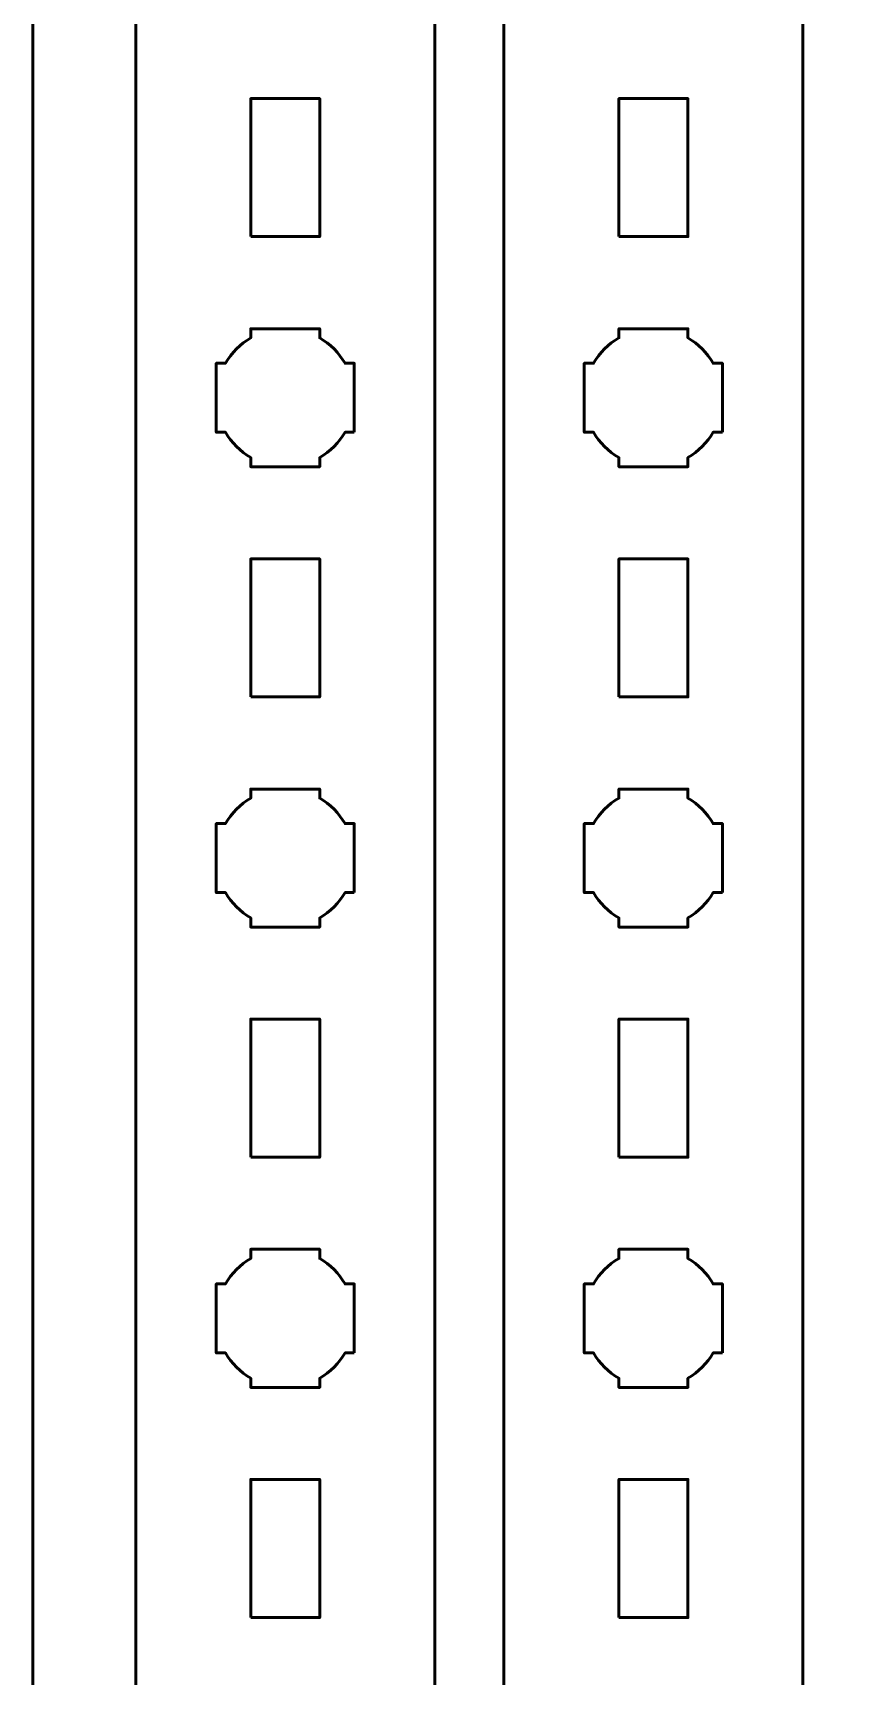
# Model space of a CAD drawing. Header units: centimetres. Extents: x -21 to 0, y -29.7 to 0.
# Drawn here: x -21 to -17.45, y -24.33 to -17.19 of the extents above; entities that cross this region are included whole.
import ezdxf

# ---------------------------------------------------------------- set-up
doc = ezdxf.new("R2010")
doc.units = ezdxf.units.CM
doc.header["$MEASUREMENT"] = 0
doc.layers.add('Layer 1', color=7, linetype='Continuous')

msp = doc.modelspace()

# ---------------------------------------------------------------- linework, layer by layer
at = {"layer": 'Layer 1', "color": 1, "lineweight": 53}
msp.add_open_spline([(-21.00003, -29.19995), (-21.00003, -29.19995), (-21.00003, -5.29992), (-21.00003, -5.29992), (-21.00003, -5.29992), (-21.00003, -5.21709), (-20.93286, -5.14992), (-20.85003, -5.14992), (-20.85003, -5.14992), (-20.7672, -5.14992), (-20.70003, -5.08275), (-20.70003, -4.99992), (-20.70003, -4.99992), (-20.70003, -4.91709), (-20.7672, -4.84992), (-20.85003, -4.84992), (-20.85003, -4.84992), (-20.93286, -4.84992), (-21.00003, -4.78275), (-21.00003, -4.69992), (-21.00003, -4.69992), (-21.00003, -4.61709), (-20.93286, -4.54992), (-20.85003, -4.54992), (-20.85003, -4.54992), (-20.7672, -4.54992), (-20.70003, -4.48275), (-20.70003, -4.39992), (-20.70003, -4.39992), (-20.70003, -4.31709), (-20.7672, -4.24992), (-20.85003, -4.24992), (-20.85003, -4.24992), (-20.93286, -4.24992), (-21.00003, -4.18275), (-21.00003, -4.09992), (-21.00003, -4.09992), (-21.00003, -4.01709), (-20.93286, -3.94992), (-20.85003, -3.94992), (-20.85003, -3.94992), (-20.7672, -3.94992), (-20.70003, -3.88275), (-20.70003, -3.79992), (-20.70003, -3.79992), (-20.70003, -3.71709), (-20.7672, -3.64992), (-20.85003, -3.64992), (-20.85003, -3.64992), (-20.93286, -3.64992), (-21.00003, -3.58275), (-21.00003, -3.49992), (-21.00003, -3.49992), (-21.00003, -3.41709), (-20.93286, -3.34992), (-20.85003, -3.34992), (-20.85003, -3.34992), (-20.7672, -3.34992), (-20.70003, -3.28275), (-20.70003, -3.19992), (-20.70003, -3.19992), (-20.70003, -3.11709), (-20.7672, -3.04992), (-20.85003, -3.04992), (-20.85003, -3.04992), (-20.93286, -3.04992), (-21.00003, -2.98275), (-21.00003, -2.89992), (-21.00003, -2.89992), (-21.00003, -2.81709), (-20.93286, -2.74992), (-20.85003, -2.74992), (-20.85003, -2.74992), (-20.7672, -2.74992), (-20.70003, -2.68275), (-20.70003, -2.59992), (-20.70003, -2.59992), (-20.70003, -2.51709), (-20.7672, -2.44992), (-20.85003, -2.44992), (-20.85003, -2.44992), (-20.93286, -2.44992), (-21.00003, -2.38275), (-21.00003, -2.29992), (-21.00003, -2.29992), (-21.00003, -2.21709), (-20.93286, -2.14992), (-20.85003, -2.14992), (-20.85003, -2.14992), (-20.7672, -2.14992), (-20.70003, -2.08275), (-20.70003, -1.99992), (-20.70003, -1.99992), (-20.70003, -1.91709), (-20.7672, -1.84992), (-20.85003, -1.84992), (-20.85003, -1.84992), (-20.93286, -1.84992), (-21.00003, -1.78275), (-21.00003, -1.69992), (-21.00003, -1.69992), (-21.00003, -1.61709), (-20.93286, -1.54992), (-20.85003, -1.54992), (-20.85003, -1.54992), (-20.7672, -1.54992), (-20.70003, -1.48275), (-20.70003, -1.39992), (-20.70003, -1.39992), (-20.70003, -1.31709), (-20.7672, -1.24992), (-20.85003, -1.24992), (-20.85003, -1.24992), (-20.93286, -1.24992), (-21.00003, -1.18275), (-21.00003, -1.09992), (-21.00003, -1.09992), (-21.00003, -1.09992), (-21.00003, -0.49992), (-21.00003, -0.49992), (-21.00003, -0.49992), (-21.00003, -0.22295), (-20.77694, 0.00004), (-20.49994, 0.00004), (-20.49994, 0.00004), (-20.49994, 0.00004), (-0.50008, 0.00004), (-0.50008, 0.00004), (-0.50008, 0.00004), (-0.22294, 0.00004), (0.00002, -0.22295), (0.00002, -0.49992), (0.00002, -0.49992), (0.00002, -0.49992), (0.00002, -29.19995), (0.00002, -29.19995), (0.00002, -29.19995), (0.00002, -29.47695), (-0.22294, -29.70004), (-0.50008, -29.70004), (-0.50008, -29.70004), (-0.50008, -29.70004), (-20.49994, -29.70004), (-20.49994, -29.70004), (-20.49994, -29.70004), (-20.77694, -29.70004), (-21.00003, -29.47695), (-21.00003, -29.19995)], degree=3, knots=[0, 0, 0, 0, 0.027027, 0.027027, 0.027027, 0.027027, 0.0540541, 0.0540541, 0.0540541, 0.0540541, 0.0810811, 0.0810811, 0.0810811, 0.0810811, 0.1081081, 0.1081081, 0.1081081, 0.1081081, 0.1351351, 0.1351351, 0.1351351, 0.1351351, 0.1621622, 0.1621622, 0.1621622, 0.1621622, 0.1891892, 0.1891892, 0.1891892, 0.1891892, 0.2162162, 0.2162162, 0.2162162, 0.2162162, 0.2432432, 0.2432432, 0.2432432, 0.2432432, 0.2702703, 0.2702703, 0.2702703, 0.2702703, 0.2972973, 0.2972973, 0.2972973, 0.2972973, 0.3243243, 0.3243243, 0.3243243, 0.3243243, 0.3513514, 0.3513514, 0.3513514, 0.3513514, 0.3783784, 0.3783784, 0.3783784, 0.3783784, 0.4054054, 0.4054054, 0.4054054, 0.4054054, 0.4324324, 0.4324324, 0.4324324, 0.4324324, 0.4594595, 0.4594595, 0.4594595, 0.4594595, 0.4864865, 0.4864865, 0.4864865, 0.4864865, 0.5135135, 0.5135135, 0.5135135, 0.5135135, 0.5405405, 0.5405405, 0.5405405, 0.5405405, 0.5675676, 0.5675676, 0.5675676, 0.5675676, 0.5945946, 0.5945946, 0.5945946, 0.5945946, 0.6216216, 0.6216216, 0.6216216, 0.6216216, 0.6486486, 0.6486486, 0.6486486, 0.6486486, 0.6756757, 0.6756757, 0.6756757, 0.6756757, 0.7027027, 0.7027027, 0.7027027, 0.7027027, 0.7297297, 0.7297297, 0.7297297, 0.7297297, 0.7567568, 0.7567568, 0.7567568, 0.7567568, 0.7837838, 0.7837838, 0.7837838, 0.7837838, 0.8108108, 0.8108108, 0.8108108, 0.8108108, 0.8378378, 0.8378378, 0.8378378, 0.8378378, 0.8648649, 0.8648649, 0.8648649, 0.8648649, 0.8918919, 0.8918919, 0.8918919, 0.8918919, 0.9189189, 0.9189189, 0.9189189, 0.9189189, 0.9459459, 0.9459459, 0.9459459, 0.9459459, 0.972973, 0.972973, 0.972973, 0.972973, 1, 1, 1, 1], dxfattribs=at)
at = {"layer": 'Layer 1', "color": 3, "lineweight": 53}
for points in [[(-20.55301, -26.92062), (-20.55301, -26.92062), (-20.55301, -16.62064), (-20.55301, -16.62064), (-20.55301, -16.62064), (-20.55301, -16.34364), (-20.32992, -16.12068), (-20.05292, -16.12068), (-20.05292, -16.12068), (-20.05292, -16.12068), (-19.75291, -16.12068), (-19.75291, -16.12068), (-19.75291, -16.12068), (-19.47595, -16.12068), (-19.25299, -16.34364), (-19.25299, -16.62064), (-19.25299, -16.62064), (-19.25299, -16.62064), (-19.25299, -26.92062), (-19.25299, -26.92062), (-19.25299, -26.92062), (-19.25299, -27.19762), (-19.47595, -27.42072), (-19.75291, -27.42072), (-19.75291, -27.42072), (-19.75291, -27.42072), (-20.05292, -27.42072), (-20.05292, -27.42072), (-20.05292, -27.42072), (-20.32992, -27.42072), (-20.55301, -27.19762), (-20.55301, -26.92062)], [(-18.95301, -26.92062), (-18.95301, -26.92062), (-18.95301, -16.62064), (-18.95301, -16.62064), (-18.95301, -16.62064), (-18.95301, -16.34364), (-18.72992, -16.12068), (-18.45292, -16.12068), (-18.45292, -16.12068), (-18.45292, -16.12068), (-18.15291, -16.12068), (-18.15291, -16.12068), (-18.15291, -16.12068), (-17.87595, -16.12068), (-17.65299, -16.34364), (-17.65299, -16.62064), (-17.65299, -16.62064), (-17.65299, -16.62064), (-17.65299, -26.92062), (-17.65299, -26.92062), (-17.65299, -26.92062), (-17.65299, -27.19762), (-17.87595, -27.42072), (-18.15291, -27.42072), (-18.15291, -27.42072), (-18.15291, -27.42072), (-18.45292, -27.42072), (-18.45292, -27.42072), (-18.45292, -27.42072), (-18.72992, -27.42072), (-18.95301, -27.19762), (-18.95301, -26.92062)]]:
    msp.add_open_spline(points, degree=3, knots=[0, 0, 0, 0, 0.125, 0.125, 0.125, 0.125, 0.25, 0.25, 0.25, 0.25, 0.375, 0.375, 0.375, 0.375, 0.5, 0.5, 0.5, 0.5, 0.625, 0.625, 0.625, 0.625, 0.75, 0.75, 0.75, 0.75, 0.875, 0.875, 0.875, 0.875, 1, 1, 1, 1], dxfattribs=at)
at = {"layer": 'Layer 1', "lineweight": 53}
for points, knots in [([(-20.05292, -18.07073), (-20.05292, -18.07073), (-20.05292, -17.47073), (-20.05292, -17.47073), (-20.05292, -17.47073), (-20.05292, -17.47073), (-19.75291, -17.47073), (-19.75291, -17.47073), (-19.75291, -17.47073), (-19.75291, -17.47073), (-19.75291, -18.07073), (-19.75291, -18.07073), (-19.75291, -18.07073), (-19.75291, -18.07073), (-20.05292, -18.07073), (-20.05292, -18.07073)], [0, 0, 0, 0, 0.25, 0.25, 0.25, 0.25, 0.5, 0.5, 0.5, 0.5, 0.75, 0.75, 0.75, 0.75, 1, 1, 1, 1]), ([(-18.45292, -18.07073), (-18.45292, -18.07073), (-18.45292, -17.47073), (-18.45292, -17.47073), (-18.45292, -17.47073), (-18.45292, -17.47073), (-18.15291, -17.47073), (-18.15291, -17.47073), (-18.15291, -17.47073), (-18.15291, -17.47073), (-18.15291, -18.07073), (-18.15291, -18.07073), (-18.15291, -18.07073), (-18.15291, -18.07073), (-18.45292, -18.07073), (-18.45292, -18.07073)], [0, 0, 0, 0, 0.25, 0.25, 0.25, 0.25, 0.5, 0.5, 0.5, 0.5, 0.75, 0.75, 0.75, 0.75, 1, 1, 1, 1]), ([(-19.60298, -18.92071), (-19.60298, -18.92071), (-19.64309, -18.92071), (-19.64309, -18.92071), (-19.64309, -18.92071), (-19.66941, -18.96619), (-19.70744, -19.00422), (-19.75291, -19.03053), (-19.75291, -19.03053), (-19.75291, -19.03053), (-19.75291, -19.07064), (-19.75291, -19.07064), (-19.75291, -19.07064), (-19.75291, -19.07064), (-19.90299, -19.07064), (-19.90299, -19.07064), (-19.90299, -19.07064), (-19.90299, -19.07064), (-20.05292, -19.07064), (-20.05292, -19.07064), (-20.05292, -19.07064), (-20.05292, -19.07064), (-20.05292, -19.03053), (-20.05292, -19.03053), (-20.05292, -19.03053), (-20.09853, -19.00422), (-20.13645, -18.96619), (-20.16277, -18.92071), (-20.16277, -18.92071), (-20.16277, -18.92071), (-20.20299, -18.92071), (-20.20299, -18.92071), (-20.20299, -18.92071), (-20.20299, -18.92071), (-20.20299, -18.77064), (-20.20299, -18.77064), (-20.20299, -18.77064), (-20.20299, -18.77064), (-20.20299, -18.62071), (-20.20299, -18.62071), (-20.20299, -18.62071), (-20.20299, -18.62071), (-20.16277, -18.62071), (-20.16277, -18.62071), (-20.16277, -18.62071), (-20.13645, -18.5751), (-20.09853, -18.53721), (-20.05292, -18.51089), (-20.05292, -18.51089), (-20.05292, -18.51089), (-20.05292, -18.47064), (-20.05292, -18.47064), (-20.05292, -18.47064), (-20.05292, -18.47064), (-19.90299, -18.47064), (-19.90299, -18.47064), (-19.90299, -18.47064), (-19.90299, -18.47064), (-19.75291, -18.47064), (-19.75291, -18.47064), (-19.75291, -18.47064), (-19.75291, -18.47064), (-19.75291, -18.51089), (-19.75291, -18.51089), (-19.75291, -18.51089), (-19.70744, -18.53721), (-19.66941, -18.5751), (-19.64309, -18.62071), (-19.64309, -18.62071), (-19.64309, -18.62071), (-19.60298, -18.62071), (-19.60298, -18.62071), (-19.60298, -18.62071), (-19.60298, -18.62071), (-19.60298, -18.77064), (-19.60298, -18.77064), (-19.60298, -18.77064), (-19.60298, -18.77064), (-19.60298, -18.92071), (-19.60298, -18.92071)], [0, 0, 0, 0, 0.05, 0.05, 0.05, 0.05, 0.1, 0.1, 0.1, 0.1, 0.15, 0.15, 0.15, 0.15, 0.2, 0.2, 0.2, 0.2, 0.25, 0.25, 0.25, 0.25, 0.3, 0.3, 0.3, 0.3, 0.35, 0.35, 0.35, 0.35, 0.4, 0.4, 0.4, 0.4, 0.45, 0.45, 0.45, 0.45, 0.5, 0.5, 0.5, 0.5, 0.55, 0.55, 0.55, 0.55, 0.6, 0.6, 0.6, 0.6, 0.65, 0.65, 0.65, 0.65, 0.7, 0.7, 0.7, 0.7, 0.75, 0.75, 0.75, 0.75, 0.8, 0.8, 0.8, 0.8, 0.85, 0.85, 0.85, 0.85, 0.9, 0.9, 0.9, 0.9, 0.95, 0.95, 0.95, 0.95, 1, 1, 1, 1]), ([(-18.00298, -18.92071), (-18.00298, -18.92071), (-18.04309, -18.92071), (-18.04309, -18.92071), (-18.04309, -18.92071), (-18.06941, -18.96619), (-18.10744, -19.00422), (-18.15291, -19.03053), (-18.15291, -19.03053), (-18.15291, -19.03053), (-18.15291, -19.07064), (-18.15291, -19.07064), (-18.15291, -19.07064), (-18.15291, -19.07064), (-18.30299, -19.07064), (-18.30299, -19.07064), (-18.30299, -19.07064), (-18.30299, -19.07064), (-18.45292, -19.07064), (-18.45292, -19.07064), (-18.45292, -19.07064), (-18.45292, -19.07064), (-18.45292, -19.03053), (-18.45292, -19.03053), (-18.45292, -19.03053), (-18.49853, -19.00422), (-18.53645, -18.96619), (-18.56277, -18.92071), (-18.56277, -18.92071), (-18.56277, -18.92071), (-18.60299, -18.92071), (-18.60299, -18.92071), (-18.60299, -18.92071), (-18.60299, -18.92071), (-18.60299, -18.77064), (-18.60299, -18.77064), (-18.60299, -18.77064), (-18.60299, -18.77064), (-18.60299, -18.62071), (-18.60299, -18.62071), (-18.60299, -18.62071), (-18.60299, -18.62071), (-18.56277, -18.62071), (-18.56277, -18.62071), (-18.56277, -18.62071), (-18.53645, -18.5751), (-18.49853, -18.53721), (-18.45292, -18.51089), (-18.45292, -18.51089), (-18.45292, -18.51089), (-18.45292, -18.47064), (-18.45292, -18.47064), (-18.45292, -18.47064), (-18.45292, -18.47064), (-18.30299, -18.47064), (-18.30299, -18.47064), (-18.30299, -18.47064), (-18.30299, -18.47064), (-18.15291, -18.47064), (-18.15291, -18.47064), (-18.15291, -18.47064), (-18.15291, -18.47064), (-18.15291, -18.51089), (-18.15291, -18.51089), (-18.15291, -18.51089), (-18.10744, -18.53721), (-18.06941, -18.5751), (-18.04309, -18.62071), (-18.04309, -18.62071), (-18.04309, -18.62071), (-18.00298, -18.62071), (-18.00298, -18.62071), (-18.00298, -18.62071), (-18.00298, -18.62071), (-18.00298, -18.77064), (-18.00298, -18.77064), (-18.00298, -18.77064), (-18.00298, -18.77064), (-18.00298, -18.92071), (-18.00298, -18.92071)], [0, 0, 0, 0, 0.05, 0.05, 0.05, 0.05, 0.1, 0.1, 0.1, 0.1, 0.15, 0.15, 0.15, 0.15, 0.2, 0.2, 0.2, 0.2, 0.25, 0.25, 0.25, 0.25, 0.3, 0.3, 0.3, 0.3, 0.35, 0.35, 0.35, 0.35, 0.4, 0.4, 0.4, 0.4, 0.45, 0.45, 0.45, 0.45, 0.5, 0.5, 0.5, 0.5, 0.55, 0.55, 0.55, 0.55, 0.6, 0.6, 0.6, 0.6, 0.65, 0.65, 0.65, 0.65, 0.7, 0.7, 0.7, 0.7, 0.75, 0.75, 0.75, 0.75, 0.8, 0.8, 0.8, 0.8, 0.85, 0.85, 0.85, 0.85, 0.9, 0.9, 0.9, 0.9, 0.95, 0.95, 0.95, 0.95, 1, 1, 1, 1]), ([(-20.05292, -20.07066), (-20.05292, -20.07066), (-20.05292, -19.47066), (-20.05292, -19.47066), (-20.05292, -19.47066), (-20.05292, -19.47066), (-19.75291, -19.47066), (-19.75291, -19.47066), (-19.75291, -19.47066), (-19.75291, -19.47066), (-19.75291, -20.07066), (-19.75291, -20.07066), (-19.75291, -20.07066), (-19.75291, -20.07066), (-20.05292, -20.07066), (-20.05292, -20.07066)], [0, 0, 0, 0, 0.25, 0.25, 0.25, 0.25, 0.5, 0.5, 0.5, 0.5, 0.75, 0.75, 0.75, 0.75, 1, 1, 1, 1]), ([(-18.45292, -20.07066), (-18.45292, -20.07066), (-18.45292, -19.47066), (-18.45292, -19.47066), (-18.45292, -19.47066), (-18.45292, -19.47066), (-18.15291, -19.47066), (-18.15291, -19.47066), (-18.15291, -19.47066), (-18.15291, -19.47066), (-18.15291, -20.07066), (-18.15291, -20.07066), (-18.15291, -20.07066), (-18.15291, -20.07066), (-18.45292, -20.07066), (-18.45292, -20.07066)], [0, 0, 0, 0, 0.25, 0.25, 0.25, 0.25, 0.5, 0.5, 0.5, 0.5, 0.75, 0.75, 0.75, 0.75, 1, 1, 1, 1]), ([(-19.60298, -20.92065), (-19.60298, -20.92065), (-19.64309, -20.92065), (-19.64309, -20.92065), (-19.64309, -20.92065), (-19.66941, -20.96626), (-19.70744, -21.00415), (-19.75291, -21.03047), (-19.75291, -21.03047), (-19.75291, -21.03047), (-19.75291, -21.07072), (-19.75291, -21.07072), (-19.75291, -21.07072), (-19.75291, -21.07072), (-19.90299, -21.07072), (-19.90299, -21.07072), (-19.90299, -21.07072), (-19.90299, -21.07072), (-20.05292, -21.07072), (-20.05292, -21.07072), (-20.05292, -21.07072), (-20.05292, -21.07072), (-20.05292, -21.03047), (-20.05292, -21.03047), (-20.05292, -21.03047), (-20.09853, -21.00415), (-20.13645, -20.96626), (-20.16277, -20.92065), (-20.16277, -20.92065), (-20.16277, -20.92065), (-20.20299, -20.92065), (-20.20299, -20.92065), (-20.20299, -20.92065), (-20.20299, -20.92065), (-20.20299, -20.77072), (-20.20299, -20.77072), (-20.20299, -20.77072), (-20.20299, -20.77072), (-20.20299, -20.62064), (-20.20299, -20.62064), (-20.20299, -20.62064), (-20.20299, -20.62064), (-20.16277, -20.62064), (-20.16277, -20.62064), (-20.16277, -20.62064), (-20.13645, -20.57517), (-20.09853, -20.53714), (-20.05292, -20.51082), (-20.05292, -20.51082), (-20.05292, -20.51082), (-20.05292, -20.47071), (-20.05292, -20.47071), (-20.05292, -20.47071), (-20.05292, -20.47071), (-19.90299, -20.47071), (-19.90299, -20.47071), (-19.90299, -20.47071), (-19.90299, -20.47071), (-19.75291, -20.47071), (-19.75291, -20.47071), (-19.75291, -20.47071), (-19.75291, -20.47071), (-19.75291, -20.51082), (-19.75291, -20.51082), (-19.75291, -20.51082), (-19.70744, -20.53714), (-19.66941, -20.57517), (-19.64309, -20.62064), (-19.64309, -20.62064), (-19.64309, -20.62064), (-19.60298, -20.62064), (-19.60298, -20.62064), (-19.60298, -20.62064), (-19.60298, -20.62064), (-19.60298, -20.77072), (-19.60298, -20.77072), (-19.60298, -20.77072), (-19.60298, -20.77072), (-19.60298, -20.92065), (-19.60298, -20.92065)], [0, 0, 0, 0, 0.05, 0.05, 0.05, 0.05, 0.1, 0.1, 0.1, 0.1, 0.15, 0.15, 0.15, 0.15, 0.2, 0.2, 0.2, 0.2, 0.25, 0.25, 0.25, 0.25, 0.3, 0.3, 0.3, 0.3, 0.35, 0.35, 0.35, 0.35, 0.4, 0.4, 0.4, 0.4, 0.45, 0.45, 0.45, 0.45, 0.5, 0.5, 0.5, 0.5, 0.55, 0.55, 0.55, 0.55, 0.6, 0.6, 0.6, 0.6, 0.65, 0.65, 0.65, 0.65, 0.7, 0.7, 0.7, 0.7, 0.75, 0.75, 0.75, 0.75, 0.8, 0.8, 0.8, 0.8, 0.85, 0.85, 0.85, 0.85, 0.9, 0.9, 0.9, 0.9, 0.95, 0.95, 0.95, 0.95, 1, 1, 1, 1]), ([(-18.00298, -20.92065), (-18.00298, -20.92065), (-18.04309, -20.92065), (-18.04309, -20.92065), (-18.04309, -20.92065), (-18.06941, -20.96626), (-18.10744, -21.00415), (-18.15291, -21.03047), (-18.15291, -21.03047), (-18.15291, -21.03047), (-18.15291, -21.07072), (-18.15291, -21.07072), (-18.15291, -21.07072), (-18.15291, -21.07072), (-18.30299, -21.07072), (-18.30299, -21.07072), (-18.30299, -21.07072), (-18.30299, -21.07072), (-18.45292, -21.07072), (-18.45292, -21.07072), (-18.45292, -21.07072), (-18.45292, -21.07072), (-18.45292, -21.03047), (-18.45292, -21.03047), (-18.45292, -21.03047), (-18.49853, -21.00415), (-18.53645, -20.96626), (-18.56277, -20.92065), (-18.56277, -20.92065), (-18.56277, -20.92065), (-18.60299, -20.92065), (-18.60299, -20.92065), (-18.60299, -20.92065), (-18.60299, -20.92065), (-18.60299, -20.77072), (-18.60299, -20.77072), (-18.60299, -20.77072), (-18.60299, -20.77072), (-18.60299, -20.62064), (-18.60299, -20.62064), (-18.60299, -20.62064), (-18.60299, -20.62064), (-18.56277, -20.62064), (-18.56277, -20.62064), (-18.56277, -20.62064), (-18.53645, -20.57517), (-18.49853, -20.53714), (-18.45292, -20.51082), (-18.45292, -20.51082), (-18.45292, -20.51082), (-18.45292, -20.47071), (-18.45292, -20.47071), (-18.45292, -20.47071), (-18.45292, -20.47071), (-18.30299, -20.47071), (-18.30299, -20.47071), (-18.30299, -20.47071), (-18.30299, -20.47071), (-18.15291, -20.47071), (-18.15291, -20.47071), (-18.15291, -20.47071), (-18.15291, -20.47071), (-18.15291, -20.51082), (-18.15291, -20.51082), (-18.15291, -20.51082), (-18.10744, -20.53714), (-18.06941, -20.57517), (-18.04309, -20.62064), (-18.04309, -20.62064), (-18.04309, -20.62064), (-18.00298, -20.62064), (-18.00298, -20.62064), (-18.00298, -20.62064), (-18.00298, -20.62064), (-18.00298, -20.77072), (-18.00298, -20.77072), (-18.00298, -20.77072), (-18.00298, -20.77072), (-18.00298, -20.92065), (-18.00298, -20.92065)], [0, 0, 0, 0, 0.05, 0.05, 0.05, 0.05, 0.1, 0.1, 0.1, 0.1, 0.15, 0.15, 0.15, 0.15, 0.2, 0.2, 0.2, 0.2, 0.25, 0.25, 0.25, 0.25, 0.3, 0.3, 0.3, 0.3, 0.35, 0.35, 0.35, 0.35, 0.4, 0.4, 0.4, 0.4, 0.45, 0.45, 0.45, 0.45, 0.5, 0.5, 0.5, 0.5, 0.55, 0.55, 0.55, 0.55, 0.6, 0.6, 0.6, 0.6, 0.65, 0.65, 0.65, 0.65, 0.7, 0.7, 0.7, 0.7, 0.75, 0.75, 0.75, 0.75, 0.8, 0.8, 0.8, 0.8, 0.85, 0.85, 0.85, 0.85, 0.9, 0.9, 0.9, 0.9, 0.95, 0.95, 0.95, 0.95, 1, 1, 1, 1]), ([(-20.05292, -22.07063), (-20.05292, -22.07063), (-20.05292, -21.47063), (-20.05292, -21.47063), (-20.05292, -21.47063), (-20.05292, -21.47063), (-19.75291, -21.47063), (-19.75291, -21.47063), (-19.75291, -21.47063), (-19.75291, -21.47063), (-19.75291, -22.07063), (-19.75291, -22.07063), (-19.75291, -22.07063), (-19.75291, -22.07063), (-20.05292, -22.07063), (-20.05292, -22.07063)], [0, 0, 0, 0, 0.25, 0.25, 0.25, 0.25, 0.5, 0.5, 0.5, 0.5, 0.75, 0.75, 0.75, 0.75, 1, 1, 1, 1]), ([(-18.45292, -22.07063), (-18.45292, -22.07063), (-18.45292, -21.47063), (-18.45292, -21.47063), (-18.45292, -21.47063), (-18.45292, -21.47063), (-18.15291, -21.47063), (-18.15291, -21.47063), (-18.15291, -21.47063), (-18.15291, -21.47063), (-18.15291, -22.07063), (-18.15291, -22.07063), (-18.15291, -22.07063), (-18.15291, -22.07063), (-18.45292, -22.07063), (-18.45292, -22.07063)], [0, 0, 0, 0, 0.25, 0.25, 0.25, 0.25, 0.5, 0.5, 0.5, 0.5, 0.75, 0.75, 0.75, 0.75, 1, 1, 1, 1]), ([(-19.60298, -22.92076), (-19.60298, -22.92076), (-19.64309, -22.92076), (-19.64309, -22.92076), (-19.64309, -22.92076), (-19.66941, -22.96623), (-19.70744, -23.00412), (-19.75291, -23.03058), (-19.75291, -23.03058), (-19.75291, -23.03058), (-19.75291, -23.07069), (-19.75291, -23.07069), (-19.75291, -23.07069), (-19.75291, -23.07069), (-19.90299, -23.07069), (-19.90299, -23.07069), (-19.90299, -23.07069), (-19.90299, -23.07069), (-20.05292, -23.07069), (-20.05292, -23.07069), (-20.05292, -23.07069), (-20.05292, -23.07069), (-20.05292, -23.03058), (-20.05292, -23.03058), (-20.05292, -23.03058), (-20.09853, -23.00412), (-20.13645, -22.96623), (-20.16277, -22.92076), (-20.16277, -22.92076), (-20.16277, -22.92076), (-20.20299, -22.92076), (-20.20299, -22.92076), (-20.20299, -22.92076), (-20.20299, -22.92076), (-20.20299, -22.77068), (-20.20299, -22.77068), (-20.20299, -22.77068), (-20.20299, -22.77068), (-20.20299, -22.62075), (-20.20299, -22.62075), (-20.20299, -22.62075), (-20.20299, -22.62075), (-20.16277, -22.62075), (-20.16277, -22.62075), (-20.16277, -22.62075), (-20.13645, -22.57514), (-20.09853, -22.53722), (-20.05292, -22.5109), (-20.05292, -22.5109), (-20.05292, -22.5109), (-20.05292, -22.47068), (-20.05292, -22.47068), (-20.05292, -22.47068), (-20.05292, -22.47068), (-19.90299, -22.47068), (-19.90299, -22.47068), (-19.90299, -22.47068), (-19.90299, -22.47068), (-19.75291, -22.47068), (-19.75291, -22.47068), (-19.75291, -22.47068), (-19.75291, -22.47068), (-19.75291, -22.5109), (-19.75291, -22.5109), (-19.75291, -22.5109), (-19.70744, -22.53722), (-19.66941, -22.57514), (-19.64309, -22.62075), (-19.64309, -22.62075), (-19.64309, -22.62075), (-19.60298, -22.62075), (-19.60298, -22.62075), (-19.60298, -22.62075), (-19.60298, -22.62075), (-19.60298, -22.77068), (-19.60298, -22.77068), (-19.60298, -22.77068), (-19.60298, -22.77068), (-19.60298, -22.92076), (-19.60298, -22.92076)], [0, 0, 0, 0, 0.05, 0.05, 0.05, 0.05, 0.1, 0.1, 0.1, 0.1, 0.15, 0.15, 0.15, 0.15, 0.2, 0.2, 0.2, 0.2, 0.25, 0.25, 0.25, 0.25, 0.3, 0.3, 0.3, 0.3, 0.35, 0.35, 0.35, 0.35, 0.4, 0.4, 0.4, 0.4, 0.45, 0.45, 0.45, 0.45, 0.5, 0.5, 0.5, 0.5, 0.55, 0.55, 0.55, 0.55, 0.6, 0.6, 0.6, 0.6, 0.65, 0.65, 0.65, 0.65, 0.7, 0.7, 0.7, 0.7, 0.75, 0.75, 0.75, 0.75, 0.8, 0.8, 0.8, 0.8, 0.85, 0.85, 0.85, 0.85, 0.9, 0.9, 0.9, 0.9, 0.95, 0.95, 0.95, 0.95, 1, 1, 1, 1]), ([(-18.00298, -22.92076), (-18.00298, -22.92076), (-18.04309, -22.92076), (-18.04309, -22.92076), (-18.04309, -22.92076), (-18.06941, -22.96623), (-18.10744, -23.00412), (-18.15291, -23.03058), (-18.15291, -23.03058), (-18.15291, -23.03058), (-18.15291, -23.07069), (-18.15291, -23.07069), (-18.15291, -23.07069), (-18.15291, -23.07069), (-18.30299, -23.07069), (-18.30299, -23.07069), (-18.30299, -23.07069), (-18.30299, -23.07069), (-18.45292, -23.07069), (-18.45292, -23.07069), (-18.45292, -23.07069), (-18.45292, -23.07069), (-18.45292, -23.03058), (-18.45292, -23.03058), (-18.45292, -23.03058), (-18.49853, -23.00412), (-18.53645, -22.96623), (-18.56277, -22.92076), (-18.56277, -22.92076), (-18.56277, -22.92076), (-18.60299, -22.92076), (-18.60299, -22.92076), (-18.60299, -22.92076), (-18.60299, -22.92076), (-18.60299, -22.77068), (-18.60299, -22.77068), (-18.60299, -22.77068), (-18.60299, -22.77068), (-18.60299, -22.62075), (-18.60299, -22.62075), (-18.60299, -22.62075), (-18.60299, -22.62075), (-18.56277, -22.62075), (-18.56277, -22.62075), (-18.56277, -22.62075), (-18.53645, -22.57514), (-18.49853, -22.53722), (-18.45292, -22.5109), (-18.45292, -22.5109), (-18.45292, -22.5109), (-18.45292, -22.47068), (-18.45292, -22.47068), (-18.45292, -22.47068), (-18.45292, -22.47068), (-18.30299, -22.47068), (-18.30299, -22.47068), (-18.30299, -22.47068), (-18.30299, -22.47068), (-18.15291, -22.47068), (-18.15291, -22.47068), (-18.15291, -22.47068), (-18.15291, -22.47068), (-18.15291, -22.5109), (-18.15291, -22.5109), (-18.15291, -22.5109), (-18.10744, -22.53722), (-18.06941, -22.57514), (-18.04309, -22.62075), (-18.04309, -22.62075), (-18.04309, -22.62075), (-18.00298, -22.62075), (-18.00298, -22.62075), (-18.00298, -22.62075), (-18.00298, -22.62075), (-18.00298, -22.77068), (-18.00298, -22.77068), (-18.00298, -22.77068), (-18.00298, -22.77068), (-18.00298, -22.92076), (-18.00298, -22.92076)], [0, 0, 0, 0, 0.05, 0.05, 0.05, 0.05, 0.1, 0.1, 0.1, 0.1, 0.15, 0.15, 0.15, 0.15, 0.2, 0.2, 0.2, 0.2, 0.25, 0.25, 0.25, 0.25, 0.3, 0.3, 0.3, 0.3, 0.35, 0.35, 0.35, 0.35, 0.4, 0.4, 0.4, 0.4, 0.45, 0.45, 0.45, 0.45, 0.5, 0.5, 0.5, 0.5, 0.55, 0.55, 0.55, 0.55, 0.6, 0.6, 0.6, 0.6, 0.65, 0.65, 0.65, 0.65, 0.7, 0.7, 0.7, 0.7, 0.75, 0.75, 0.75, 0.75, 0.8, 0.8, 0.8, 0.8, 0.85, 0.85, 0.85, 0.85, 0.9, 0.9, 0.9, 0.9, 0.95, 0.95, 0.95, 0.95, 1, 1, 1, 1]), ([(-20.05292, -24.07071), (-20.05292, -24.07071), (-20.05292, -23.4707), (-20.05292, -23.4707), (-20.05292, -23.4707), (-20.05292, -23.4707), (-19.75291, -23.4707), (-19.75291, -23.4707), (-19.75291, -23.4707), (-19.75291, -23.4707), (-19.75291, -24.07071), (-19.75291, -24.07071), (-19.75291, -24.07071), (-19.75291, -24.07071), (-20.05292, -24.07071), (-20.05292, -24.07071)], [0, 0, 0, 0, 0.25, 0.25, 0.25, 0.25, 0.5, 0.5, 0.5, 0.5, 0.75, 0.75, 0.75, 0.75, 1, 1, 1, 1]), ([(-18.45292, -24.07071), (-18.45292, -24.07071), (-18.45292, -23.4707), (-18.45292, -23.4707), (-18.45292, -23.4707), (-18.45292, -23.4707), (-18.15291, -23.4707), (-18.15291, -23.4707), (-18.15291, -23.4707), (-18.15291, -23.4707), (-18.15291, -24.07071), (-18.15291, -24.07071), (-18.15291, -24.07071), (-18.15291, -24.07071), (-18.45292, -24.07071), (-18.45292, -24.07071)], [0, 0, 0, 0, 0.25, 0.25, 0.25, 0.25, 0.5, 0.5, 0.5, 0.5, 0.75, 0.75, 0.75, 0.75, 1, 1, 1, 1])]:
    msp.add_open_spline(points, degree=3, knots=knots, dxfattribs=at)

doc.saveas('drawing.dxf')
